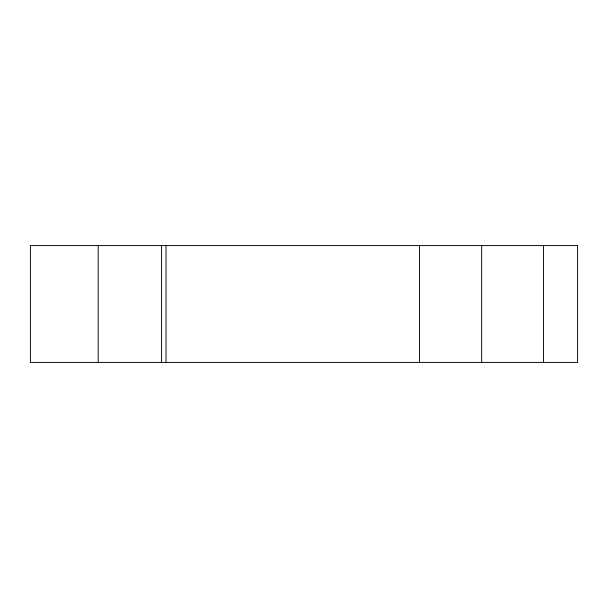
<?xml version="1.0" encoding="UTF-8"?>
<svg xmlns="http://www.w3.org/2000/svg" width="608" height="608" viewBox="0 0 608 608"><rect width="100%" height="100%" fill="white"/><g stroke="black" fill="none" stroke-linecap="round" stroke-linejoin="round"><path stroke-width="0.91" d="M543.544 245.571L543.544 362.429M481.665 245.571L481.665 362.429M419.482 245.571L419.482 362.429M166.014 245.571L166.014 362.429M161.576 245.571L161.576 362.429M98.207 245.571L98.207 362.429M577.6 245.571L30.4 245.571L30.4 362.429L577.6 362.429L577.6 245.571"/></g></svg>
